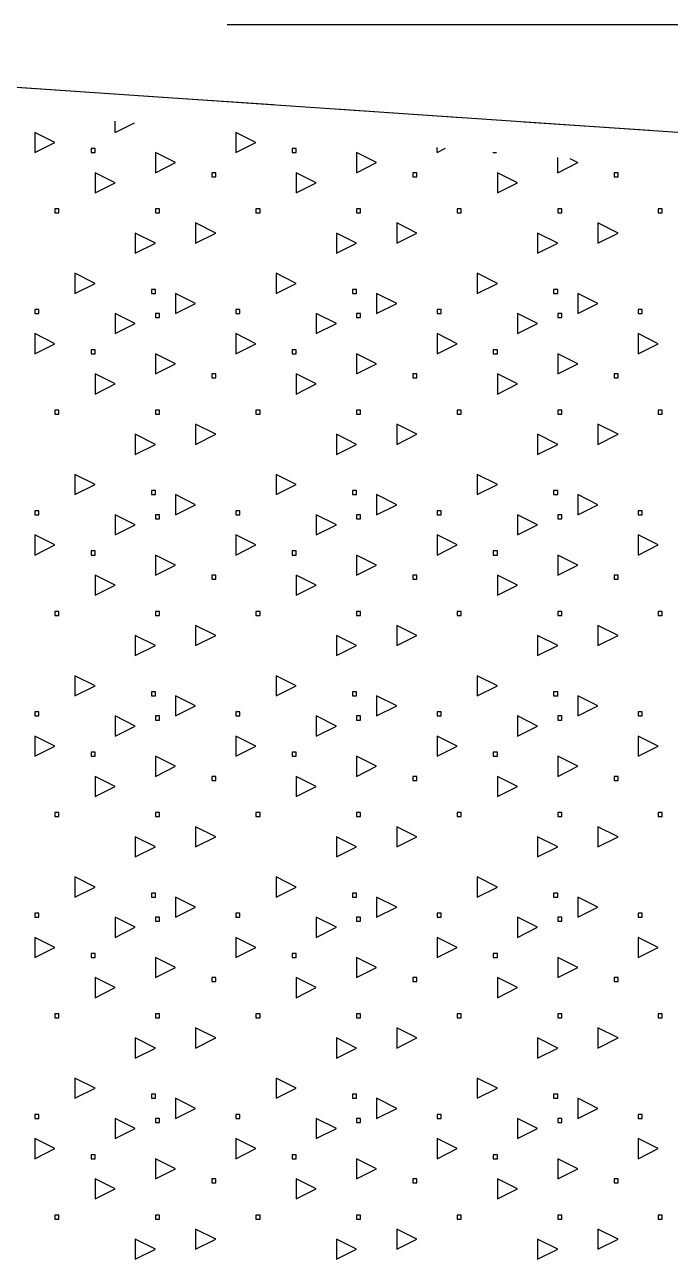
# Model space of a CAD drawing. Header units: metres. Extents: x -220 to 294, y -29 to 18.
# Drawn here: x 23.528 to 24.812, y -6.821 to -4.367 of the extents above; entities that cross this region are included whole.
import ezdxf

# ---------------------------------------------------------------- set-up
doc = ezdxf.new("R2010")
doc.units = ezdxf.units.M
doc.header["$MEASUREMENT"] = 0
doc.linetypes.add('DASHED2', pattern=[0.375, 0.25, -0.125])
for name, color, linetype in [('Cizgi', 7, 'Continuous'), ('Kesit_Kot', 7, 'Continuous'), ('Rota', 7, 'Continuous'), ('Tarama', 7, 'Continuous')]:
    doc.layers.add(name, color=color, linetype=linetype)

msp = doc.modelspace()

# ---------------------------------------------------------------- linework, layer by layer
at = {"layer": 'Cizgi', "color": 18, "linetype": 'Continuous', "lineweight": -3}
msp.add_lwpolyline([(25.5186, -4.6286), (22.0186, -4.3904)], dxfattribs=at)
at = {"layer": 'Kesit_Kot', "color": 216, "linetype": 'Continuous', "lineweight": -3}
msp.add_lwpolyline([(25.2931, -4.3672), (23.9307, -4.3672)], dxfattribs=at)
at = {"layer": 'Rota', "color": 95, "linetype": 'DASHED2', "lineweight": -3}
msp.add_lwpolyline([(25.5186, -4.6286), (22.0186, -4.3904)], dxfattribs=at)
at = {"layer": 'Tarama', "color": 251, "linetype": 'Continuous', "lineweight": -3}
for points in [[(23.7079, -4.5814), (23.7079, -4.5588)], [(23.7079, -4.5814), (23.7466, -4.562)], [(23.5879, -4.6014), (23.5479, -4.5814)], [(23.5479, -4.5814), (23.5479, -4.6214)], [(23.9879, -4.6014), (23.9479, -4.5814)], [(23.9479, -4.5814), (23.9479, -4.6214)], [(23.5479, -4.6214), (23.5879, -4.6014)], [(23.6679, -4.6134), (23.6599, -4.6134)], [(23.6599, -4.6134), (23.6599, -4.6214)], [(23.6679, -4.6214), (23.6679, -4.6134)], [(23.9479, -4.6214), (23.9879, -4.6014)], [(24.0679, -4.6134), (24.0599, -4.6134)], [(24.0599, -4.6134), (24.0599, -4.6214)], [(24.0679, -4.6214), (24.0679, -4.6134)], [(24.3479, -4.6214), (24.3479, -4.6116)], [(24.3479, -4.6214), (24.3646, -4.613)], [(23.6599, -4.6214), (23.6679, -4.6214)], [(23.8279, -4.6414), (23.7879, -4.6214)], [(23.7879, -4.6214), (23.7879, -4.6614)], [(24.0599, -4.6214), (24.0679, -4.6214)], [(24.2279, -4.6414), (24.1879, -4.6214)], [(24.1879, -4.6214), (24.1879, -4.6614)], [(24.4599, -4.6214), (24.4599, -4.6209)], [(24.4599, -4.6214), (24.466, -4.6214)], [(24.5879, -4.6614), (24.5879, -4.6314)], [(24.612, -4.6334), (24.6279, -4.6414)], [(23.7079, -4.6814), (23.6679, -4.6614)], [(23.6679, -4.6614), (23.6679, -4.7014)], [(23.7879, -4.6614), (23.8279, -4.6414)], [(23.9079, -4.6614), (23.8999, -4.6614)], [(23.8999, -4.6614), (23.8999, -4.6694)], [(23.9079, -4.6694), (23.9079, -4.6614)], [(24.1079, -4.6814), (24.0679, -4.6614)], [(24.0679, -4.6614), (24.0679, -4.7014)], [(24.1879, -4.6614), (24.2279, -4.6414)], [(24.3079, -4.6614), (24.2999, -4.6614)], [(24.2999, -4.6614), (24.2999, -4.6694)], [(24.3079, -4.6694), (24.3079, -4.6614)], [(24.5079, -4.6814), (24.4679, -4.6614)], [(24.4679, -4.6614), (24.4679, -4.7014)], [(24.5879, -4.6614), (24.6279, -4.6414)], [(24.7079, -4.6614), (24.6999, -4.6614)], [(24.6999, -4.6614), (24.6999, -4.6694)], [(24.7079, -4.6694), (24.7079, -4.6614)], [(23.6679, -4.7014), (23.7079, -4.6814)], [(23.8999, -4.6694), (23.9079, -4.6694)], [(24.0679, -4.7014), (24.1079, -4.6814)], [(24.2999, -4.6694), (24.3079, -4.6694)], [(24.4679, -4.7014), (24.5079, -4.6814)], [(24.6999, -4.6694), (24.7079, -4.6694)], [(23.5959, -4.7334), (23.5879, -4.7334)], [(23.5879, -4.7334), (23.5879, -4.7414)], [(23.5959, -4.7414), (23.5959, -4.7334)], [(23.7959, -4.7334), (23.7879, -4.7334)], [(23.7879, -4.7334), (23.7879, -4.7414)], [(23.7959, -4.7414), (23.7959, -4.7334)], [(23.9959, -4.7334), (23.9879, -4.7334)], [(23.9879, -4.7334), (23.9879, -4.7414)], [(23.9959, -4.7414), (23.9959, -4.7334)], [(24.1959, -4.7334), (24.1879, -4.7334)], [(24.1879, -4.7334), (24.1879, -4.7414)], [(24.1959, -4.7414), (24.1959, -4.7334)], [(24.3959, -4.7334), (24.3879, -4.7334)], [(24.3879, -4.7334), (24.3879, -4.7414)], [(24.3959, -4.7414), (24.3959, -4.7334)], [(24.5959, -4.7334), (24.5879, -4.7334)], [(24.5879, -4.7334), (24.5879, -4.7414)], [(24.5959, -4.7414), (24.5959, -4.7334)], [(24.7959, -4.7334), (24.7879, -4.7334)], [(24.7879, -4.7334), (24.7879, -4.7414)], [(24.7959, -4.7414), (24.7959, -4.7334)], [(23.5879, -4.7414), (23.5959, -4.7414)], [(23.7879, -4.7414), (23.7959, -4.7414)], [(23.9879, -4.7414), (23.9959, -4.7414)], [(24.1879, -4.7414), (24.1959, -4.7414)], [(24.3879, -4.7414), (24.3959, -4.7414)], [(24.5879, -4.7414), (24.5959, -4.7414)], [(24.7879, -4.7414), (24.7959, -4.7414)], [(23.7879, -4.8014), (23.7479, -4.7814)], [(23.7479, -4.7814), (23.7479, -4.8214)], [(23.9079, -4.7814), (23.8679, -4.7614)], [(23.8679, -4.7614), (23.8679, -4.8014)], [(23.8679, -4.8014), (23.9079, -4.7814)], [(24.1879, -4.8014), (24.1479, -4.7814)], [(24.1479, -4.7814), (24.1479, -4.8214)], [(24.3079, -4.7814), (24.2679, -4.7614)], [(24.2679, -4.7614), (24.2679, -4.8014)], [(24.2679, -4.8014), (24.3079, -4.7814)], [(24.5879, -4.8014), (24.5479, -4.7814)], [(24.5479, -4.7814), (24.5479, -4.8214)], [(24.7079, -4.7814), (24.6679, -4.7614)], [(24.6679, -4.7614), (24.6679, -4.8014)], [(24.6679, -4.8014), (24.7079, -4.7814)], [(23.7479, -4.8214), (23.7879, -4.8014)], [(24.1479, -4.8214), (24.1879, -4.8014)], [(24.5479, -4.8214), (24.5879, -4.8014)], [(23.6679, -4.8814), (23.6279, -4.8614)], [(23.6279, -4.8614), (23.6279, -4.9014)], [(23.6279, -4.9014), (23.6679, -4.8814)], [(24.0679, -4.8814), (24.0279, -4.8614)], [(24.0279, -4.8614), (24.0279, -4.9014)], [(24.0279, -4.9014), (24.0679, -4.8814)], [(24.4679, -4.8814), (24.4279, -4.8614)], [(24.4279, -4.8614), (24.4279, -4.9014)], [(24.4279, -4.9014), (24.4679, -4.8814)], [(23.7879, -4.8934), (23.7799, -4.8934)], [(23.7799, -4.8934), (23.7799, -4.9014)], [(23.7799, -4.9014), (23.7879, -4.9014)], [(23.7879, -4.9014), (23.7879, -4.8934)], [(23.8679, -4.9214), (23.8279, -4.9014)], [(23.8279, -4.9014), (23.8279, -4.9414)], [(24.1879, -4.8934), (24.1799, -4.8934)], [(24.1799, -4.8934), (24.1799, -4.9014)], [(24.1799, -4.9014), (24.1879, -4.9014)], [(24.1879, -4.9014), (24.1879, -4.8934)], [(24.2679, -4.9214), (24.2279, -4.9014)], [(24.2279, -4.9014), (24.2279, -4.9414)], [(24.5879, -4.8934), (24.5799, -4.8934)], [(24.5799, -4.8934), (24.5799, -4.9014)], [(24.5799, -4.9014), (24.5879, -4.9014)], [(24.5879, -4.9014), (24.5879, -4.8934)], [(24.6679, -4.9214), (24.6279, -4.9014)], [(24.6279, -4.9014), (24.6279, -4.9414)], [(23.8279, -4.9414), (23.8679, -4.9214)], [(24.2279, -4.9414), (24.2679, -4.9214)], [(24.6279, -4.9414), (24.6679, -4.9214)], [(23.5559, -4.9334), (23.5479, -4.9334)], [(23.5479, -4.9334), (23.5479, -4.9414)], [(23.5479, -4.9414), (23.5559, -4.9414)], [(23.5559, -4.9414), (23.5559, -4.9334)], [(23.7479, -4.9614), (23.7079, -4.9414)], [(23.7079, -4.9414), (23.7079, -4.9814)], [(23.7959, -4.9414), (23.7879, -4.9414)], [(23.7879, -4.9414), (23.7879, -4.9494)], [(23.7879, -4.9494), (23.7959, -4.9494)], [(23.7959, -4.9494), (23.7959, -4.9414)], [(23.9559, -4.9334), (23.9479, -4.9334)], [(23.9479, -4.9334), (23.9479, -4.9414)], [(23.9479, -4.9414), (23.9559, -4.9414)], [(23.9559, -4.9414), (23.9559, -4.9334)], [(24.1479, -4.9614), (24.1079, -4.9414)], [(24.1079, -4.9414), (24.1079, -4.9814)], [(24.1959, -4.9414), (24.1879, -4.9414)], [(24.1879, -4.9414), (24.1879, -4.9494)], [(24.1879, -4.9494), (24.1959, -4.9494)], [(24.1959, -4.9494), (24.1959, -4.9414)], [(24.3559, -4.9334), (24.3479, -4.9334)], [(24.3479, -4.9334), (24.3479, -4.9414)], [(24.3479, -4.9414), (24.3559, -4.9414)], [(24.3559, -4.9414), (24.3559, -4.9334)], [(24.5479, -4.9614), (24.5079, -4.9414)], [(24.5079, -4.9414), (24.5079, -4.9814)], [(24.5959, -4.9414), (24.5879, -4.9414)], [(24.5879, -4.9414), (24.5879, -4.9494)], [(24.5879, -4.9494), (24.5959, -4.9494)], [(24.5959, -4.9494), (24.5959, -4.9414)], [(24.7559, -4.9334), (24.7479, -4.9334)], [(24.7479, -4.9334), (24.7479, -4.9414)], [(24.7479, -4.9414), (24.7559, -4.9414)], [(24.7559, -4.9414), (24.7559, -4.9334)], [(23.5879, -5.0014), (23.5479, -4.9814)], [(23.5479, -4.9814), (23.5479, -5.0214)], [(23.7079, -4.9814), (23.7479, -4.9614)], [(23.9879, -5.0014), (23.9479, -4.9814)], [(23.9479, -4.9814), (23.9479, -5.0214)], [(24.1079, -4.9814), (24.1479, -4.9614)], [(24.3879, -5.0014), (24.3479, -4.9814)], [(24.3479, -4.9814), (24.3479, -5.0214)], [(24.5079, -4.9814), (24.5479, -4.9614)], [(24.7879, -5.0014), (24.7479, -4.9814)], [(24.7479, -4.9814), (24.7479, -5.0214)], [(23.5479, -5.0214), (23.5879, -5.0014)], [(23.9479, -5.0214), (23.9879, -5.0014)], [(24.3479, -5.0214), (24.3879, -5.0014)], [(24.7479, -5.0214), (24.7879, -5.0014)], [(23.6679, -5.0134), (23.6599, -5.0134)], [(23.6599, -5.0134), (23.6599, -5.0214)], [(23.6599, -5.0214), (23.6679, -5.0214)], [(23.6679, -5.0214), (23.6679, -5.0134)], [(23.8279, -5.0414), (23.7879, -5.0214)], [(23.7879, -5.0214), (23.7879, -5.0614)], [(24.0679, -5.0134), (24.0599, -5.0134)], [(24.0599, -5.0134), (24.0599, -5.0214)], [(24.0599, -5.0214), (24.0679, -5.0214)], [(24.0679, -5.0214), (24.0679, -5.0134)], [(24.2279, -5.0414), (24.1879, -5.0214)], [(24.1879, -5.0214), (24.1879, -5.0614)], [(24.4679, -5.0134), (24.4599, -5.0134)], [(24.4599, -5.0134), (24.4599, -5.0214)], [(24.4599, -5.0214), (24.4679, -5.0214)], [(24.4679, -5.0214), (24.4679, -5.0134)], [(24.6279, -5.0414), (24.5879, -5.0214)], [(24.5879, -5.0214), (24.5879, -5.0614)], [(23.7879, -5.0614), (23.8279, -5.0414)], [(24.1879, -5.0614), (24.2279, -5.0414)], [(24.5879, -5.0614), (24.6279, -5.0414)], [(23.7079, -5.0814), (23.6679, -5.0614)], [(23.6679, -5.0614), (23.6679, -5.1014)], [(23.9079, -5.0614), (23.8999, -5.0614)], [(23.8999, -5.0614), (23.8999, -5.0694)], [(23.8999, -5.0694), (23.9079, -5.0694)], [(23.9079, -5.0694), (23.9079, -5.0614)], [(24.1079, -5.0814), (24.0679, -5.0614)], [(24.0679, -5.0614), (24.0679, -5.1014)], [(24.3079, -5.0614), (24.2999, -5.0614)], [(24.2999, -5.0614), (24.2999, -5.0694)], [(24.2999, -5.0694), (24.3079, -5.0694)], [(24.3079, -5.0694), (24.3079, -5.0614)], [(24.5079, -5.0814), (24.4679, -5.0614)], [(24.4679, -5.0614), (24.4679, -5.1014)], [(24.7079, -5.0614), (24.6999, -5.0614)], [(24.6999, -5.0614), (24.6999, -5.0694)], [(24.6999, -5.0694), (24.7079, -5.0694)], [(24.7079, -5.0694), (24.7079, -5.0614)], [(23.6679, -5.1014), (23.7079, -5.0814)], [(24.0679, -5.1014), (24.1079, -5.0814)], [(24.4679, -5.1014), (24.5079, -5.0814)], [(23.5959, -5.1334), (23.5879, -5.1334)], [(23.5879, -5.1334), (23.5879, -5.1414)], [(23.5879, -5.1414), (23.5959, -5.1414)], [(23.5959, -5.1414), (23.5959, -5.1334)], [(23.7959, -5.1334), (23.7879, -5.1334)], [(23.7879, -5.1334), (23.7879, -5.1414)], [(23.7879, -5.1414), (23.7959, -5.1414)], [(23.7959, -5.1414), (23.7959, -5.1334)], [(23.9959, -5.1334), (23.9879, -5.1334)], [(23.9879, -5.1334), (23.9879, -5.1414)], [(23.9879, -5.1414), (23.9959, -5.1414)], [(23.9959, -5.1414), (23.9959, -5.1334)], [(24.1959, -5.1334), (24.1879, -5.1334)], [(24.1879, -5.1334), (24.1879, -5.1414)], [(24.1879, -5.1414), (24.1959, -5.1414)], [(24.1959, -5.1414), (24.1959, -5.1334)], [(24.3959, -5.1334), (24.3879, -5.1334)], [(24.3879, -5.1334), (24.3879, -5.1414)], [(24.3879, -5.1414), (24.3959, -5.1414)], [(24.3959, -5.1414), (24.3959, -5.1334)], [(24.5959, -5.1334), (24.5879, -5.1334)], [(24.5879, -5.1334), (24.5879, -5.1414)], [(24.5879, -5.1414), (24.5959, -5.1414)], [(24.5959, -5.1414), (24.5959, -5.1334)], [(24.7959, -5.1334), (24.7879, -5.1334)], [(24.7879, -5.1334), (24.7879, -5.1414)], [(24.7879, -5.1414), (24.7959, -5.1414)], [(24.7959, -5.1414), (24.7959, -5.1334)], [(23.9079, -5.1814), (23.8679, -5.1614)], [(23.8679, -5.1614), (23.8679, -5.2014)], [(24.3079, -5.1814), (24.2679, -5.1614)], [(24.2679, -5.1614), (24.2679, -5.2014)], [(24.7079, -5.1814), (24.6679, -5.1614)], [(24.6679, -5.1614), (24.6679, -5.2014)], [(23.7879, -5.2014), (23.7479, -5.1814)], [(23.7479, -5.1814), (23.7479, -5.2214)], [(23.7479, -5.2214), (23.7879, -5.2014)], [(23.8679, -5.2014), (23.9079, -5.1814)], [(24.1879, -5.2014), (24.1479, -5.1814)], [(24.1479, -5.1814), (24.1479, -5.2214)], [(24.1479, -5.2214), (24.1879, -5.2014)], [(24.2679, -5.2014), (24.3079, -5.1814)], [(24.5879, -5.2014), (24.5479, -5.1814)], [(24.5479, -5.1814), (24.5479, -5.2214)], [(24.5479, -5.2214), (24.5879, -5.2014)], [(24.6679, -5.2014), (24.7079, -5.1814)], [(23.6679, -5.2814), (23.6279, -5.2614)], [(23.6279, -5.2614), (23.6279, -5.3014)], [(24.0679, -5.2814), (24.0279, -5.2614)], [(24.0279, -5.2614), (24.0279, -5.3014)], [(24.4679, -5.2814), (24.4279, -5.2614)], [(24.4279, -5.2614), (24.4279, -5.3014)], [(23.6279, -5.3014), (23.6679, -5.2814)], [(23.7879, -5.2934), (23.7799, -5.2934)], [(23.7799, -5.2934), (23.7799, -5.3014)], [(23.7879, -5.3014), (23.7879, -5.2934)], [(24.0279, -5.3014), (24.0679, -5.2814)], [(24.1879, -5.2934), (24.1799, -5.2934)], [(24.1799, -5.2934), (24.1799, -5.3014)], [(24.1879, -5.3014), (24.1879, -5.2934)], [(24.4279, -5.3014), (24.4679, -5.2814)], [(24.5879, -5.2934), (24.5799, -5.2934)], [(24.5799, -5.2934), (24.5799, -5.3014)], [(24.5879, -5.3014), (24.5879, -5.2934)], [(23.7799, -5.3014), (23.7879, -5.3014)], [(23.8679, -5.3214), (23.8279, -5.3014)], [(23.8279, -5.3014), (23.8279, -5.3414)], [(23.8279, -5.3414), (23.8679, -5.3214)], [(24.1799, -5.3014), (24.1879, -5.3014)], [(24.2679, -5.3214), (24.2279, -5.3014)], [(24.2279, -5.3014), (24.2279, -5.3414)], [(24.2279, -5.3414), (24.2679, -5.3214)], [(24.5799, -5.3014), (24.5879, -5.3014)], [(24.6679, -5.3214), (24.6279, -5.3014)], [(24.6279, -5.3014), (24.6279, -5.3414)], [(24.6279, -5.3414), (24.6679, -5.3214)], [(23.5559, -5.3334), (23.5479, -5.3334)], [(23.5479, -5.3334), (23.5479, -5.3414)], [(23.5479, -5.3414), (23.5559, -5.3414)], [(23.5559, -5.3414), (23.5559, -5.3334)], [(23.7479, -5.3614), (23.7079, -5.3414)], [(23.7079, -5.3414), (23.7079, -5.3814)], [(23.7959, -5.3414), (23.7879, -5.3414)], [(23.7879, -5.3414), (23.7879, -5.3494)], [(23.7879, -5.3494), (23.7959, -5.3494)], [(23.7959, -5.3494), (23.7959, -5.3414)], [(23.9559, -5.3334), (23.9479, -5.3334)], [(23.9479, -5.3334), (23.9479, -5.3414)], [(23.9479, -5.3414), (23.9559, -5.3414)], [(23.9559, -5.3414), (23.9559, -5.3334)], [(24.1479, -5.3614), (24.1079, -5.3414)], [(24.1079, -5.3414), (24.1079, -5.3814)], [(24.1959, -5.3414), (24.1879, -5.3414)], [(24.1879, -5.3414), (24.1879, -5.3494)], [(24.1879, -5.3494), (24.1959, -5.3494)], [(24.1959, -5.3494), (24.1959, -5.3414)], [(24.3559, -5.3334), (24.3479, -5.3334)], [(24.3479, -5.3334), (24.3479, -5.3414)], [(24.3479, -5.3414), (24.3559, -5.3414)], [(24.3559, -5.3414), (24.3559, -5.3334)], [(24.5479, -5.3614), (24.5079, -5.3414)], [(24.5079, -5.3414), (24.5079, -5.3814)], [(24.5959, -5.3414), (24.5879, -5.3414)], [(24.5879, -5.3414), (24.5879, -5.3494)], [(24.5879, -5.3494), (24.5959, -5.3494)], [(24.5959, -5.3494), (24.5959, -5.3414)], [(24.7559, -5.3334), (24.7479, -5.3334)], [(24.7479, -5.3334), (24.7479, -5.3414)], [(24.7479, -5.3414), (24.7559, -5.3414)], [(24.7559, -5.3414), (24.7559, -5.3334)], [(23.7079, -5.3814), (23.7479, -5.3614)], [(24.1079, -5.3814), (24.1479, -5.3614)], [(24.5079, -5.3814), (24.5479, -5.3614)], [(23.5879, -5.4014), (23.5479, -5.3814)], [(23.5479, -5.3814), (23.5479, -5.4214)], [(23.9879, -5.4014), (23.9479, -5.3814)], [(23.9479, -5.3814), (23.9479, -5.4214)], [(24.3879, -5.4014), (24.3479, -5.3814)], [(24.3479, -5.3814), (24.3479, -5.4214)], [(24.7879, -5.4014), (24.7479, -5.3814)], [(24.7479, -5.3814), (24.7479, -5.4214)], [(23.5479, -5.4214), (23.5879, -5.4014)], [(23.6679, -5.4134), (23.6599, -5.4134)], [(23.6599, -5.4134), (23.6599, -5.4214)], [(23.6599, -5.4214), (23.6679, -5.4214)], [(23.6679, -5.4214), (23.6679, -5.4134)], [(23.8279, -5.4414), (23.7879, -5.4214)], [(23.7879, -5.4214), (23.7879, -5.4614)], [(23.9479, -5.4214), (23.9879, -5.4014)], [(24.0679, -5.4134), (24.0599, -5.4134)], [(24.0599, -5.4134), (24.0599, -5.4214)], [(24.0599, -5.4214), (24.0679, -5.4214)], [(24.0679, -5.4214), (24.0679, -5.4134)], [(24.2279, -5.4414), (24.1879, -5.4214)], [(24.1879, -5.4214), (24.1879, -5.4614)], [(24.3479, -5.4214), (24.3879, -5.4014)], [(24.4679, -5.4134), (24.4599, -5.4134)], [(24.4599, -5.4134), (24.4599, -5.4214)], [(24.4599, -5.4214), (24.4679, -5.4214)], [(24.4679, -5.4214), (24.4679, -5.4134)], [(24.6279, -5.4414), (24.5879, -5.4214)], [(24.5879, -5.4214), (24.5879, -5.4614)], [(24.7479, -5.4214), (24.7879, -5.4014)], [(23.7879, -5.4614), (23.8279, -5.4414)], [(24.1879, -5.4614), (24.2279, -5.4414)], [(24.5879, -5.4614), (24.6279, -5.4414)], [(23.7079, -5.4814), (23.6679, -5.4614)], [(23.6679, -5.4614), (23.6679, -5.5014)], [(23.9079, -5.4614), (23.8999, -5.4614)], [(23.8999, -5.4614), (23.8999, -5.4694)], [(23.8999, -5.4694), (23.9079, -5.4694)], [(23.9079, -5.4694), (23.9079, -5.4614)], [(24.1079, -5.4814), (24.0679, -5.4614)], [(24.0679, -5.4614), (24.0679, -5.5014)], [(24.3079, -5.4614), (24.2999, -5.4614)], [(24.2999, -5.4614), (24.2999, -5.4694)], [(24.2999, -5.4694), (24.3079, -5.4694)], [(24.3079, -5.4694), (24.3079, -5.4614)], [(24.5079, -5.4814), (24.4679, -5.4614)], [(24.4679, -5.4614), (24.4679, -5.5014)], [(24.7079, -5.4614), (24.6999, -5.4614)], [(24.6999, -5.4614), (24.6999, -5.4694)], [(24.6999, -5.4694), (24.7079, -5.4694)], [(24.7079, -5.4694), (24.7079, -5.4614)], [(23.6679, -5.5014), (23.7079, -5.4814)], [(24.0679, -5.5014), (24.1079, -5.4814)], [(24.4679, -5.5014), (24.5079, -5.4814)], [(23.5959, -5.5334), (23.5879, -5.5334)], [(23.5879, -5.5334), (23.5879, -5.5414)], [(23.5879, -5.5414), (23.5959, -5.5414)], [(23.5959, -5.5414), (23.5959, -5.5334)], [(23.7959, -5.5334), (23.7879, -5.5334)], [(23.7879, -5.5334), (23.7879, -5.5414)], [(23.7879, -5.5414), (23.7959, -5.5414)], [(23.7959, -5.5414), (23.7959, -5.5334)], [(23.9959, -5.5334), (23.9879, -5.5334)], [(23.9879, -5.5334), (23.9879, -5.5414)], [(23.9879, -5.5414), (23.9959, -5.5414)], [(23.9959, -5.5414), (23.9959, -5.5334)], [(24.1959, -5.5334), (24.1879, -5.5334)], [(24.1879, -5.5334), (24.1879, -5.5414)], [(24.1879, -5.5414), (24.1959, -5.5414)], [(24.1959, -5.5414), (24.1959, -5.5334)], [(24.3959, -5.5334), (24.3879, -5.5334)], [(24.3879, -5.5334), (24.3879, -5.5414)], [(24.3879, -5.5414), (24.3959, -5.5414)], [(24.3959, -5.5414), (24.3959, -5.5334)], [(24.5959, -5.5334), (24.5879, -5.5334)], [(24.5879, -5.5334), (24.5879, -5.5414)], [(24.5879, -5.5414), (24.5959, -5.5414)], [(24.5959, -5.5414), (24.5959, -5.5334)], [(24.7959, -5.5334), (24.7879, -5.5334)], [(24.7879, -5.5334), (24.7879, -5.5414)], [(24.7879, -5.5414), (24.7959, -5.5414)], [(24.7959, -5.5414), (24.7959, -5.5334)], [(23.9079, -5.5814), (23.8679, -5.5614)], [(23.8679, -5.5614), (23.8679, -5.6014)], [(24.3079, -5.5814), (24.2679, -5.5614)], [(24.2679, -5.5614), (24.2679, -5.6014)], [(24.7079, -5.5814), (24.6679, -5.5614)], [(24.6679, -5.5614), (24.6679, -5.6014)], [(23.7879, -5.6014), (23.7479, -5.5814)], [(23.7479, -5.5814), (23.7479, -5.6214)], [(23.8679, -5.6014), (23.9079, -5.5814)], [(24.1879, -5.6014), (24.1479, -5.5814)], [(24.1479, -5.5814), (24.1479, -5.6214)], [(24.2679, -5.6014), (24.3079, -5.5814)], [(24.5879, -5.6014), (24.5479, -5.5814)], [(24.5479, -5.5814), (24.5479, -5.6214)], [(24.6679, -5.6014), (24.7079, -5.5814)], [(23.7479, -5.6214), (23.7879, -5.6014)], [(24.1479, -5.6214), (24.1879, -5.6014)], [(24.5479, -5.6214), (24.5879, -5.6014)], [(23.6679, -5.6814), (23.6279, -5.6614)], [(23.6279, -5.6614), (23.6279, -5.7014)], [(24.0679, -5.6814), (24.0279, -5.6614)], [(24.0279, -5.6614), (24.0279, -5.7014)], [(24.4679, -5.6814), (24.4279, -5.6614)], [(24.4279, -5.6614), (24.4279, -5.7014)], [(23.6279, -5.7014), (23.6679, -5.6814)], [(23.7879, -5.6934), (23.7799, -5.6934)], [(23.7799, -5.6934), (23.7799, -5.7014)], [(23.7879, -5.7014), (23.7879, -5.6934)], [(24.0279, -5.7014), (24.0679, -5.6814)], [(24.1879, -5.6934), (24.1799, -5.6934)], [(24.1799, -5.6934), (24.1799, -5.7014)], [(24.1879, -5.7014), (24.1879, -5.6934)], [(24.4279, -5.7014), (24.4679, -5.6814)], [(24.5879, -5.6934), (24.5799, -5.6934)], [(24.5799, -5.6934), (24.5799, -5.7014)], [(24.5879, -5.7014), (24.5879, -5.6934)], [(23.7799, -5.7014), (23.7879, -5.7014)], [(23.8679, -5.7214), (23.8279, -5.7014)], [(23.8279, -5.7014), (23.8279, -5.7414)], [(24.1799, -5.7014), (24.1879, -5.7014)], [(24.2679, -5.7214), (24.2279, -5.7014)], [(24.2279, -5.7014), (24.2279, -5.7414)], [(24.5799, -5.7014), (24.5879, -5.7014)], [(24.6679, -5.7214), (24.6279, -5.7014)], [(24.6279, -5.7014), (24.6279, -5.7414)], [(23.5559, -5.7334), (23.5479, -5.7334)], [(23.5479, -5.7334), (23.5479, -5.7414)], [(23.5479, -5.7414), (23.5559, -5.7414)], [(23.5559, -5.7414), (23.5559, -5.7334)], [(23.7479, -5.7614), (23.7079, -5.7414)], [(23.7079, -5.7414), (23.7079, -5.7814)], [(23.7959, -5.7414), (23.7879, -5.7414)], [(23.7879, -5.7414), (23.7879, -5.7494)], [(23.7959, -5.7494), (23.7959, -5.7414)], [(23.8279, -5.7414), (23.8679, -5.7214)], [(23.9559, -5.7334), (23.9479, -5.7334)], [(23.9479, -5.7334), (23.9479, -5.7414)], [(23.9479, -5.7414), (23.9559, -5.7414)], [(23.9559, -5.7414), (23.9559, -5.7334)], [(24.1479, -5.7614), (24.1079, -5.7414)], [(24.1079, -5.7414), (24.1079, -5.7814)], [(24.1959, -5.7414), (24.1879, -5.7414)], [(24.1879, -5.7414), (24.1879, -5.7494)], [(24.1959, -5.7494), (24.1959, -5.7414)], [(24.2279, -5.7414), (24.2679, -5.7214)], [(24.3559, -5.7334), (24.3479, -5.7334)], [(24.3479, -5.7334), (24.3479, -5.7414)], [(24.3479, -5.7414), (24.3559, -5.7414)], [(24.3559, -5.7414), (24.3559, -5.7334)], [(24.5479, -5.7614), (24.5079, -5.7414)], [(24.5079, -5.7414), (24.5079, -5.7814)], [(24.5959, -5.7414), (24.5879, -5.7414)], [(24.5879, -5.7414), (24.5879, -5.7494)], [(24.5959, -5.7494), (24.5959, -5.7414)], [(24.6279, -5.7414), (24.6679, -5.7214)], [(24.7559, -5.7334), (24.7479, -5.7334)], [(24.7479, -5.7334), (24.7479, -5.7414)], [(24.7479, -5.7414), (24.7559, -5.7414)], [(24.7559, -5.7414), (24.7559, -5.7334)], [(23.7079, -5.7814), (23.7479, -5.7614)], [(23.7879, -5.7494), (23.7959, -5.7494)], [(24.1079, -5.7814), (24.1479, -5.7614)], [(24.1879, -5.7494), (24.1959, -5.7494)], [(24.5079, -5.7814), (24.5479, -5.7614)], [(24.5879, -5.7494), (24.5959, -5.7494)], [(23.5879, -5.8014), (23.5479, -5.7814)], [(23.5479, -5.7814), (23.5479, -5.8214)], [(23.9879, -5.8014), (23.9479, -5.7814)], [(23.9479, -5.7814), (23.9479, -5.8214)], [(24.3879, -5.8014), (24.3479, -5.7814)], [(24.3479, -5.7814), (24.3479, -5.8214)], [(24.7879, -5.8014), (24.7479, -5.7814)], [(24.7479, -5.7814), (24.7479, -5.8214)], [(23.5479, -5.8214), (23.5879, -5.8014)], [(23.6679, -5.8134), (23.6599, -5.8134)], [(23.6599, -5.8134), (23.6599, -5.8214)], [(23.6679, -5.8214), (23.6679, -5.8134)], [(23.9479, -5.8214), (23.9879, -5.8014)], [(24.0679, -5.8134), (24.0599, -5.8134)], [(24.0599, -5.8134), (24.0599, -5.8214)], [(24.0679, -5.8214), (24.0679, -5.8134)], [(24.3479, -5.8214), (24.3879, -5.8014)], [(24.4679, -5.8134), (24.4599, -5.8134)], [(24.4599, -5.8134), (24.4599, -5.8214)], [(24.4679, -5.8214), (24.4679, -5.8134)], [(24.7479, -5.8214), (24.7879, -5.8014)], [(23.6599, -5.8214), (23.6679, -5.8214)], [(23.8279, -5.8414), (23.7879, -5.8214)], [(23.7879, -5.8214), (23.7879, -5.8614)], [(24.0599, -5.8214), (24.0679, -5.8214)], [(24.2279, -5.8414), (24.1879, -5.8214)], [(24.1879, -5.8214), (24.1879, -5.8614)], [(24.4599, -5.8214), (24.4679, -5.8214)], [(24.6279, -5.8414), (24.5879, -5.8214)], [(24.5879, -5.8214), (24.5879, -5.8614)], [(23.7079, -5.8814), (23.6679, -5.8614)], [(23.6679, -5.8614), (23.6679, -5.9014)], [(23.7879, -5.8614), (23.8279, -5.8414)], [(23.9079, -5.8614), (23.8999, -5.8614)], [(23.8999, -5.8614), (23.8999, -5.8694)], [(23.9079, -5.8694), (23.9079, -5.8614)], [(24.1079, -5.8814), (24.0679, -5.8614)], [(24.0679, -5.8614), (24.0679, -5.9014)], [(24.1879, -5.8614), (24.2279, -5.8414)], [(24.3079, -5.8614), (24.2999, -5.8614)], [(24.2999, -5.8614), (24.2999, -5.8694)], [(24.3079, -5.8694), (24.3079, -5.8614)], [(24.5079, -5.8814), (24.4679, -5.8614)], [(24.4679, -5.8614), (24.4679, -5.9014)], [(24.5879, -5.8614), (24.6279, -5.8414)], [(24.7079, -5.8614), (24.6999, -5.8614)], [(24.6999, -5.8614), (24.6999, -5.8694)], [(24.7079, -5.8694), (24.7079, -5.8614)], [(23.6679, -5.9014), (23.7079, -5.8814)], [(23.8999, -5.8694), (23.9079, -5.8694)], [(24.0679, -5.9014), (24.1079, -5.8814)], [(24.2999, -5.8694), (24.3079, -5.8694)], [(24.4679, -5.9014), (24.5079, -5.8814)], [(24.6999, -5.8694), (24.7079, -5.8694)], [(23.5959, -5.9334), (23.5879, -5.9334)], [(23.5879, -5.9334), (23.5879, -5.9414)], [(23.5959, -5.9414), (23.5959, -5.9334)], [(23.7959, -5.9334), (23.7879, -5.9334)], [(23.7879, -5.9334), (23.7879, -5.9414)], [(23.7959, -5.9414), (23.7959, -5.9334)], [(23.9959, -5.9334), (23.9879, -5.9334)], [(23.9879, -5.9334), (23.9879, -5.9414)], [(23.9959, -5.9414), (23.9959, -5.9334)], [(24.1959, -5.9334), (24.1879, -5.9334)], [(24.1879, -5.9334), (24.1879, -5.9414)], [(24.1959, -5.9414), (24.1959, -5.9334)], [(24.3959, -5.9334), (24.3879, -5.9334)], [(24.3879, -5.9334), (24.3879, -5.9414)], [(24.3959, -5.9414), (24.3959, -5.9334)], [(24.5959, -5.9334), (24.5879, -5.9334)], [(24.5879, -5.9334), (24.5879, -5.9414)], [(24.5959, -5.9414), (24.5959, -5.9334)], [(24.7959, -5.9334), (24.7879, -5.9334)], [(24.7879, -5.9334), (24.7879, -5.9414)], [(24.7959, -5.9414), (24.7959, -5.9334)], [(23.5879, -5.9414), (23.5959, -5.9414)], [(23.7879, -5.9414), (23.7959, -5.9414)], [(23.9079, -5.9814), (23.8679, -5.9614)], [(23.8679, -5.9614), (23.8679, -6.0014)], [(23.9879, -5.9414), (23.9959, -5.9414)], [(24.1879, -5.9414), (24.1959, -5.9414)], [(24.3079, -5.9814), (24.2679, -5.9614)], [(24.2679, -5.9614), (24.2679, -6.0014)], [(24.3879, -5.9414), (24.3959, -5.9414)], [(24.5879, -5.9414), (24.5959, -5.9414)], [(24.7079, -5.9814), (24.6679, -5.9614)], [(24.6679, -5.9614), (24.6679, -6.0014)], [(24.7879, -5.9414), (24.7959, -5.9414)], [(23.7879, -6.0014), (23.7479, -5.9814)], [(23.7479, -5.9814), (23.7479, -6.0214)], [(23.8679, -6.0014), (23.9079, -5.9814)], [(24.1879, -6.0014), (24.1479, -5.9814)], [(24.1479, -5.9814), (24.1479, -6.0214)], [(24.2679, -6.0014), (24.3079, -5.9814)], [(24.5879, -6.0014), (24.5479, -5.9814)], [(24.5479, -5.9814), (24.5479, -6.0214)], [(24.6679, -6.0014), (24.7079, -5.9814)], [(23.7479, -6.0214), (23.7879, -6.0014)], [(24.1479, -6.0214), (24.1879, -6.0014)], [(24.5479, -6.0214), (24.5879, -6.0014)], [(23.6679, -6.0814), (23.6279, -6.0614)], [(23.6279, -6.0614), (23.6279, -6.1014)], [(24.0679, -6.0814), (24.0279, -6.0614)], [(24.0279, -6.0614), (24.0279, -6.1014)], [(24.4679, -6.0814), (24.4279, -6.0614)], [(24.4279, -6.0614), (24.4279, -6.1014)], [(23.6279, -6.1014), (23.6679, -6.0814)], [(24.0279, -6.1014), (24.0679, -6.0814)], [(24.4279, -6.1014), (24.4679, -6.0814)], [(23.7879, -6.0934), (23.7799, -6.0934)], [(23.7799, -6.0934), (23.7799, -6.1014)], [(23.7799, -6.1014), (23.7879, -6.1014)], [(23.7879, -6.1014), (23.7879, -6.0934)], [(23.8679, -6.1214), (23.8279, -6.1014)], [(23.8279, -6.1014), (23.8279, -6.1414)], [(24.1879, -6.0934), (24.1799, -6.0934)], [(24.1799, -6.0934), (24.1799, -6.1014)], [(24.1799, -6.1014), (24.1879, -6.1014)], [(24.1879, -6.1014), (24.1879, -6.0934)], [(24.2679, -6.1214), (24.2279, -6.1014)], [(24.2279, -6.1014), (24.2279, -6.1414)], [(24.5879, -6.0934), (24.5799, -6.0934)], [(24.5799, -6.0934), (24.5799, -6.1014)], [(24.5799, -6.1014), (24.5879, -6.1014)], [(24.5879, -6.1014), (24.5879, -6.0934)], [(24.6679, -6.1214), (24.6279, -6.1014)], [(24.6279, -6.1014), (24.6279, -6.1414)], [(23.5559, -6.1334), (23.5479, -6.1334)], [(23.5479, -6.1334), (23.5479, -6.1414)], [(23.5559, -6.1414), (23.5559, -6.1334)], [(23.8279, -6.1414), (23.8679, -6.1214)], [(23.9559, -6.1334), (23.9479, -6.1334)], [(23.9479, -6.1334), (23.9479, -6.1414)], [(23.9559, -6.1414), (23.9559, -6.1334)], [(24.2279, -6.1414), (24.2679, -6.1214)], [(24.3559, -6.1334), (24.3479, -6.1334)], [(24.3479, -6.1334), (24.3479, -6.1414)], [(24.3559, -6.1414), (24.3559, -6.1334)], [(24.6279, -6.1414), (24.6679, -6.1214)], [(24.7559, -6.1334), (24.7479, -6.1334)], [(24.7479, -6.1334), (24.7479, -6.1414)], [(24.7559, -6.1414), (24.7559, -6.1334)], [(23.5479, -6.1414), (23.5559, -6.1414)], [(23.7479, -6.1614), (23.7079, -6.1414)], [(23.7079, -6.1414), (23.7079, -6.1814)], [(23.7959, -6.1414), (23.7879, -6.1414)], [(23.7879, -6.1414), (23.7879, -6.1494)], [(23.7879, -6.1494), (23.7959, -6.1494)], [(23.7959, -6.1494), (23.7959, -6.1414)], [(23.9479, -6.1414), (23.9559, -6.1414)], [(24.1479, -6.1614), (24.1079, -6.1414)], [(24.1079, -6.1414), (24.1079, -6.1814)], [(24.1959, -6.1414), (24.1879, -6.1414)], [(24.1879, -6.1414), (24.1879, -6.1494)], [(24.1879, -6.1494), (24.1959, -6.1494)], [(24.1959, -6.1494), (24.1959, -6.1414)], [(24.3479, -6.1414), (24.3559, -6.1414)], [(24.5479, -6.1614), (24.5079, -6.1414)], [(24.5079, -6.1414), (24.5079, -6.1814)], [(24.5959, -6.1414), (24.5879, -6.1414)], [(24.5879, -6.1414), (24.5879, -6.1494)], [(24.5879, -6.1494), (24.5959, -6.1494)], [(24.5959, -6.1494), (24.5959, -6.1414)], [(24.7479, -6.1414), (24.7559, -6.1414)], [(23.5879, -6.2014), (23.5479, -6.1814)], [(23.5479, -6.1814), (23.5479, -6.2214)], [(23.7079, -6.1814), (23.7479, -6.1614)], [(23.9879, -6.2014), (23.9479, -6.1814)], [(23.9479, -6.1814), (23.9479, -6.2214)], [(24.1079, -6.1814), (24.1479, -6.1614)], [(24.3879, -6.2014), (24.3479, -6.1814)], [(24.3479, -6.1814), (24.3479, -6.2214)], [(24.5079, -6.1814), (24.5479, -6.1614)], [(24.7879, -6.2014), (24.7479, -6.1814)], [(24.7479, -6.1814), (24.7479, -6.2214)], [(23.5479, -6.2214), (23.5879, -6.2014)], [(23.9479, -6.2214), (23.9879, -6.2014)], [(24.3479, -6.2214), (24.3879, -6.2014)], [(24.7479, -6.2214), (24.7879, -6.2014)], [(23.6679, -6.2134), (23.6599, -6.2134)], [(23.6599, -6.2134), (23.6599, -6.2214)], [(23.6599, -6.2214), (23.6679, -6.2214)], [(23.6679, -6.2214), (23.6679, -6.2134)], [(23.8279, -6.2414), (23.7879, -6.2214)], [(23.7879, -6.2214), (23.7879, -6.2614)], [(24.0679, -6.2134), (24.0599, -6.2134)], [(24.0599, -6.2134), (24.0599, -6.2214)], [(24.0599, -6.2214), (24.0679, -6.2214)], [(24.0679, -6.2214), (24.0679, -6.2134)], [(24.2279, -6.2414), (24.1879, -6.2214)], [(24.1879, -6.2214), (24.1879, -6.2614)], [(24.4679, -6.2134), (24.4599, -6.2134)], [(24.4599, -6.2134), (24.4599, -6.2214)], [(24.4599, -6.2214), (24.4679, -6.2214)], [(24.4679, -6.2214), (24.4679, -6.2134)], [(24.6279, -6.2414), (24.5879, -6.2214)], [(24.5879, -6.2214), (24.5879, -6.2614)], [(23.7879, -6.2614), (23.8279, -6.2414)], [(24.1879, -6.2614), (24.2279, -6.2414)], [(24.5879, -6.2614), (24.6279, -6.2414)], [(23.7079, -6.2814), (23.6679, -6.2614)], [(23.6679, -6.2614), (23.6679, -6.3014)], [(23.6679, -6.3014), (23.7079, -6.2814)], [(23.9079, -6.2614), (23.8999, -6.2614)], [(23.8999, -6.2614), (23.8999, -6.2694)], [(23.8999, -6.2694), (23.9079, -6.2694)], [(23.9079, -6.2694), (23.9079, -6.2614)], [(24.1079, -6.2814), (24.0679, -6.2614)], [(24.0679, -6.2614), (24.0679, -6.3014)], [(24.0679, -6.3014), (24.1079, -6.2814)], [(24.3079, -6.2614), (24.2999, -6.2614)], [(24.2999, -6.2614), (24.2999, -6.2694)], [(24.2999, -6.2694), (24.3079, -6.2694)], [(24.3079, -6.2694), (24.3079, -6.2614)], [(24.5079, -6.2814), (24.4679, -6.2614)], [(24.4679, -6.2614), (24.4679, -6.3014)], [(24.4679, -6.3014), (24.5079, -6.2814)], [(24.7079, -6.2614), (24.6999, -6.2614)], [(24.6999, -6.2614), (24.6999, -6.2694)], [(24.6999, -6.2694), (24.7079, -6.2694)], [(24.7079, -6.2694), (24.7079, -6.2614)], [(23.5959, -6.3334), (23.5879, -6.3334)], [(23.5879, -6.3334), (23.5879, -6.3414)], [(23.5879, -6.3414), (23.5959, -6.3414)], [(23.5959, -6.3414), (23.5959, -6.3334)], [(23.7959, -6.3334), (23.7879, -6.3334)], [(23.7879, -6.3334), (23.7879, -6.3414)], [(23.7879, -6.3414), (23.7959, -6.3414)], [(23.7959, -6.3414), (23.7959, -6.3334)], [(23.9959, -6.3334), (23.9879, -6.3334)], [(23.9879, -6.3334), (23.9879, -6.3414)], [(23.9879, -6.3414), (23.9959, -6.3414)], [(23.9959, -6.3414), (23.9959, -6.3334)], [(24.1959, -6.3334), (24.1879, -6.3334)], [(24.1879, -6.3334), (24.1879, -6.3414)], [(24.1879, -6.3414), (24.1959, -6.3414)], [(24.1959, -6.3414), (24.1959, -6.3334)], [(24.3959, -6.3334), (24.3879, -6.3334)], [(24.3879, -6.3334), (24.3879, -6.3414)], [(24.3879, -6.3414), (24.3959, -6.3414)], [(24.3959, -6.3414), (24.3959, -6.3334)], [(24.5959, -6.3334), (24.5879, -6.3334)], [(24.5879, -6.3334), (24.5879, -6.3414)], [(24.5879, -6.3414), (24.5959, -6.3414)], [(24.5959, -6.3414), (24.5959, -6.3334)], [(24.7959, -6.3334), (24.7879, -6.3334)], [(24.7879, -6.3334), (24.7879, -6.3414)], [(24.7879, -6.3414), (24.7959, -6.3414)], [(24.7959, -6.3414), (24.7959, -6.3334)], [(23.9079, -6.3814), (23.8679, -6.3614)], [(23.8679, -6.3614), (23.8679, -6.4014)], [(24.3079, -6.3814), (24.2679, -6.3614)], [(24.2679, -6.3614), (24.2679, -6.4014)], [(24.7079, -6.3814), (24.6679, -6.3614)], [(24.6679, -6.3614), (24.6679, -6.4014)], [(23.7879, -6.4014), (23.7479, -6.3814)], [(23.7479, -6.3814), (23.7479, -6.4214)], [(23.7479, -6.4214), (23.7879, -6.4014)], [(23.8679, -6.4014), (23.9079, -6.3814)], [(24.1879, -6.4014), (24.1479, -6.3814)], [(24.1479, -6.3814), (24.1479, -6.4214)], [(24.1479, -6.4214), (24.1879, -6.4014)], [(24.2679, -6.4014), (24.3079, -6.3814)], [(24.5879, -6.4014), (24.5479, -6.3814)], [(24.5479, -6.3814), (24.5479, -6.4214)], [(24.5479, -6.4214), (24.5879, -6.4014)], [(24.6679, -6.4014), (24.7079, -6.3814)], [(23.6679, -6.4814), (23.6279, -6.4614)], [(23.6279, -6.4614), (23.6279, -6.5014)], [(24.0679, -6.4814), (24.0279, -6.4614)], [(24.0279, -6.4614), (24.0279, -6.5014)], [(24.4679, -6.4814), (24.4279, -6.4614)], [(24.4279, -6.4614), (24.4279, -6.5014)], [(23.6279, -6.5014), (23.6679, -6.4814)], [(23.7879, -6.4934), (23.7799, -6.4934)], [(23.7799, -6.4934), (23.7799, -6.5014)], [(23.7799, -6.5014), (23.7879, -6.5014)], [(23.7879, -6.5014), (23.7879, -6.4934)], [(23.8679, -6.5214), (23.8279, -6.5014)], [(23.8279, -6.5014), (23.8279, -6.5414)], [(24.0279, -6.5014), (24.0679, -6.4814)], [(24.1879, -6.4934), (24.1799, -6.4934)], [(24.1799, -6.4934), (24.1799, -6.5014)], [(24.1799, -6.5014), (24.1879, -6.5014)], [(24.1879, -6.5014), (24.1879, -6.4934)], [(24.2679, -6.5214), (24.2279, -6.5014)], [(24.2279, -6.5014), (24.2279, -6.5414)], [(24.4279, -6.5014), (24.4679, -6.4814)], [(24.5879, -6.4934), (24.5799, -6.4934)], [(24.5799, -6.4934), (24.5799, -6.5014)], [(24.5799, -6.5014), (24.5879, -6.5014)], [(24.5879, -6.5014), (24.5879, -6.4934)], [(24.6679, -6.5214), (24.6279, -6.5014)], [(24.6279, -6.5014), (24.6279, -6.5414)], [(23.8279, -6.5414), (23.8679, -6.5214)], [(24.2279, -6.5414), (24.2679, -6.5214)], [(24.6279, -6.5414), (24.6679, -6.5214)], [(23.5559, -6.5334), (23.5479, -6.5334)], [(23.5479, -6.5334), (23.5479, -6.5414)], [(23.5479, -6.5414), (23.5559, -6.5414)], [(23.5559, -6.5414), (23.5559, -6.5334)], [(23.7479, -6.5614), (23.7079, -6.5414)], [(23.7079, -6.5414), (23.7079, -6.5814)], [(23.7959, -6.5414), (23.7879, -6.5414)], [(23.7879, -6.5414), (23.7879, -6.5494)], [(23.7879, -6.5494), (23.7959, -6.5494)], [(23.7959, -6.5494), (23.7959, -6.5414)], [(23.9559, -6.5334), (23.9479, -6.5334)], [(23.9479, -6.5334), (23.9479, -6.5414)], [(23.9479, -6.5414), (23.9559, -6.5414)], [(23.9559, -6.5414), (23.9559, -6.5334)], [(24.1479, -6.5614), (24.1079, -6.5414)], [(24.1079, -6.5414), (24.1079, -6.5814)], [(24.1959, -6.5414), (24.1879, -6.5414)], [(24.1879, -6.5414), (24.1879, -6.5494)], [(24.1879, -6.5494), (24.1959, -6.5494)], [(24.1959, -6.5494), (24.1959, -6.5414)], [(24.3559, -6.5334), (24.3479, -6.5334)], [(24.3479, -6.5334), (24.3479, -6.5414)], [(24.3479, -6.5414), (24.3559, -6.5414)], [(24.3559, -6.5414), (24.3559, -6.5334)], [(24.5479, -6.5614), (24.5079, -6.5414)], [(24.5079, -6.5414), (24.5079, -6.5814)], [(24.5959, -6.5414), (24.5879, -6.5414)], [(24.5879, -6.5414), (24.5879, -6.5494)], [(24.5879, -6.5494), (24.5959, -6.5494)], [(24.5959, -6.5494), (24.5959, -6.5414)], [(24.7559, -6.5334), (24.7479, -6.5334)], [(24.7479, -6.5334), (24.7479, -6.5414)], [(24.7479, -6.5414), (24.7559, -6.5414)], [(24.7559, -6.5414), (24.7559, -6.5334)], [(23.7079, -6.5814), (23.7479, -6.5614)], [(24.1079, -6.5814), (24.1479, -6.5614)], [(24.5079, -6.5814), (24.5479, -6.5614)], [(23.5879, -6.6014), (23.5479, -6.5814)], [(23.5479, -6.5814), (23.5479, -6.6214)], [(23.5479, -6.6214), (23.5879, -6.6014)], [(23.9879, -6.6014), (23.9479, -6.5814)], [(23.9479, -6.5814), (23.9479, -6.6214)], [(23.9479, -6.6214), (23.9879, -6.6014)], [(24.3879, -6.6014), (24.3479, -6.5814)], [(24.3479, -6.5814), (24.3479, -6.6214)], [(24.3479, -6.6214), (24.3879, -6.6014)], [(24.7879, -6.6014), (24.7479, -6.5814)], [(24.7479, -6.5814), (24.7479, -6.6214)], [(24.7479, -6.6214), (24.7879, -6.6014)], [(23.6679, -6.6134), (23.6599, -6.6134)], [(23.6599, -6.6134), (23.6599, -6.6214)], [(23.6599, -6.6214), (23.6679, -6.6214)], [(23.6679, -6.6214), (23.6679, -6.6134)], [(23.8279, -6.6414), (23.7879, -6.6214)], [(23.7879, -6.6214), (23.7879, -6.6614)], [(24.0679, -6.6134), (24.0599, -6.6134)], [(24.0599, -6.6134), (24.0599, -6.6214)], [(24.0599, -6.6214), (24.0679, -6.6214)], [(24.0679, -6.6214), (24.0679, -6.6134)], [(24.2279, -6.6414), (24.1879, -6.6214)], [(24.1879, -6.6214), (24.1879, -6.6614)], [(24.4679, -6.6134), (24.4599, -6.6134)], [(24.4599, -6.6134), (24.4599, -6.6214)], [(24.4599, -6.6214), (24.4679, -6.6214)], [(24.4679, -6.6214), (24.4679, -6.6134)], [(24.6279, -6.6414), (24.5879, -6.6214)], [(24.5879, -6.6214), (24.5879, -6.6614)], [(23.7879, -6.6614), (23.8279, -6.6414)], [(24.1879, -6.6614), (24.2279, -6.6414)], [(24.5879, -6.6614), (24.6279, -6.6414)], [(23.7079, -6.6814), (23.6679, -6.6614)], [(23.6679, -6.6614), (23.6679, -6.7014)], [(23.9079, -6.6614), (23.8999, -6.6614)], [(23.8999, -6.6614), (23.8999, -6.6694)], [(23.8999, -6.6694), (23.9079, -6.6694)], [(23.9079, -6.6694), (23.9079, -6.6614)], [(24.1079, -6.6814), (24.0679, -6.6614)], [(24.0679, -6.6614), (24.0679, -6.7014)], [(24.3079, -6.6614), (24.2999, -6.6614)], [(24.2999, -6.6614), (24.2999, -6.6694)], [(24.2999, -6.6694), (24.3079, -6.6694)], [(24.3079, -6.6694), (24.3079, -6.6614)], [(24.5079, -6.6814), (24.4679, -6.6614)], [(24.4679, -6.6614), (24.4679, -6.7014)], [(24.7079, -6.6614), (24.6999, -6.6614)], [(24.6999, -6.6614), (24.6999, -6.6694)], [(24.6999, -6.6694), (24.7079, -6.6694)], [(24.7079, -6.6694), (24.7079, -6.6614)], [(23.6679, -6.7014), (23.7079, -6.6814)], [(24.0679, -6.7014), (24.1079, -6.6814)], [(24.4679, -6.7014), (24.5079, -6.6814)], [(23.5959, -6.7334), (23.5879, -6.7334)], [(23.5879, -6.7334), (23.5879, -6.7414)], [(23.5879, -6.7414), (23.5959, -6.7414)], [(23.5959, -6.7414), (23.5959, -6.7334)], [(23.7959, -6.7334), (23.7879, -6.7334)], [(23.7879, -6.7334), (23.7879, -6.7414)], [(23.7879, -6.7414), (23.7959, -6.7414)], [(23.7959, -6.7414), (23.7959, -6.7334)], [(23.9959, -6.7334), (23.9879, -6.7334)], [(23.9879, -6.7334), (23.9879, -6.7414)], [(23.9879, -6.7414), (23.9959, -6.7414)], [(23.9959, -6.7414), (23.9959, -6.7334)], [(24.1959, -6.7334), (24.1879, -6.7334)], [(24.1879, -6.7334), (24.1879, -6.7414)], [(24.1879, -6.7414), (24.1959, -6.7414)], [(24.1959, -6.7414), (24.1959, -6.7334)], [(24.3959, -6.7334), (24.3879, -6.7334)], [(24.3879, -6.7334), (24.3879, -6.7414)], [(24.3879, -6.7414), (24.3959, -6.7414)], [(24.3959, -6.7414), (24.3959, -6.7334)], [(24.5959, -6.7334), (24.5879, -6.7334)], [(24.5879, -6.7334), (24.5879, -6.7414)], [(24.5879, -6.7414), (24.5959, -6.7414)], [(24.5959, -6.7414), (24.5959, -6.7334)], [(24.7959, -6.7334), (24.7879, -6.7334)], [(24.7879, -6.7334), (24.7879, -6.7414)], [(24.7879, -6.7414), (24.7959, -6.7414)], [(24.7959, -6.7414), (24.7959, -6.7334)], [(23.9079, -6.7814), (23.8679, -6.7614)], [(23.8679, -6.7614), (23.8679, -6.8014)], [(24.3079, -6.7814), (24.2679, -6.7614)], [(24.2679, -6.7614), (24.2679, -6.8014)], [(24.7079, -6.7814), (24.6679, -6.7614)], [(24.6679, -6.7614), (24.6679, -6.8014)], [(23.7879, -6.8014), (23.7479, -6.7814)], [(23.7479, -6.7814), (23.7479, -6.8214)], [(23.8679, -6.8014), (23.9079, -6.7814)], [(24.1879, -6.8014), (24.1479, -6.7814)], [(24.1479, -6.7814), (24.1479, -6.8214)], [(24.2679, -6.8014), (24.3079, -6.7814)], [(24.5879, -6.8014), (24.5479, -6.7814)], [(24.5479, -6.7814), (24.5479, -6.8214)], [(24.6679, -6.8014), (24.7079, -6.7814)], [(23.7479, -6.8214), (23.7879, -6.8014)], [(24.1479, -6.8214), (24.1879, -6.8014)], [(24.5479, -6.8214), (24.5879, -6.8014)]]:
    msp.add_lwpolyline(points, dxfattribs=at)

doc.saveas('drawing.dxf')
